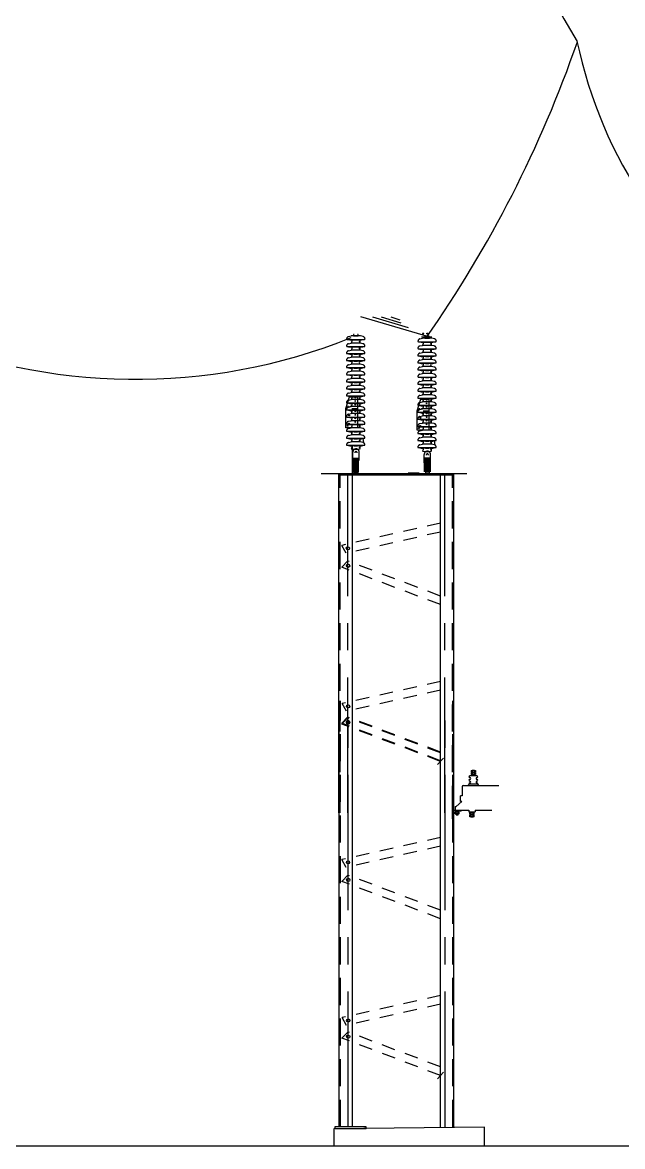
# Model space of a CAD drawing. Header units: inches. Extents: x 29.6 to 118, y -14.2 to 43.7.
# Drawn here: x 61.81 to 67.34, y 7.48 to 17.85 of the extents above; entities that cross this region are included whole.
import ezdxf

# ---------------------------------------------------------------- set-up
doc = ezdxf.new("R2010")
doc.units = ezdxf.units.IN
doc.header["$MEASUREMENT"] = 0
for name, pattern in [('CENTER', [2, 1.25, -0.25, 0.25, -0.25]), ('DASHED', [0.75, 0.5, -0.25]), ('HIDDEN', [0.375, 0.25, -0.125]), ('HIDDEN2', [0.1875, 0.125, -0.0625])]:
    doc.linetypes.add(name, pattern=pattern)
doc.layers.add('DIM', color=2, linetype='Continuous')

msp = doc.modelspace()

# ---------------------------------------------------------------- linework, layer by layer
at = {"color": 2}
for p, q in [((65.5581, 14.95269), (64.92865, 15.13721)), ((65.03766, 15.13721), (65.36654, 15.03607)), ((65.11668, 15.13721), (65.3, 15.07948)), ((65.20529, 15.13721), (65.29027, 15.10977)), ((65.4894, 14.95269), (65.58541, 14.95269)), ((64.82997, 14.85771), (64.83981, 14.85771)), ((64.92345, 14.85771), (64.93511, 14.85771)), ((65.48836, 14.83632), (65.4982, 14.83632)), ((65.58184, 14.83632), (65.5935, 14.83632)), ((64.82993, 14.79203), (64.83976, 14.79203)), ((64.9234, 14.79203), (64.93507, 14.79203)), ((65.48832, 14.77064), (65.49815, 14.77064)), ((65.58179, 14.77064), (65.59346, 14.77064)), ((64.82997, 14.7273), (64.83981, 14.7273)), ((64.82997, 14.66258), (64.83981, 14.66258)), ((64.92345, 14.7273), (64.93511, 14.7273)), ((64.92345, 14.66258), (64.93511, 14.66258)), ((65.48836, 14.70591), (65.4982, 14.70591)), ((65.48836, 14.64119), (65.4982, 14.64119)), ((65.58184, 14.70591), (65.5935, 14.70591)), ((65.58184, 14.64119), (65.5935, 14.64119)), ((64.82993, 14.53123), (64.83976, 14.53123)), ((64.82997, 14.5969), (64.83981, 14.5969)), ((64.9234, 14.53123), (64.93507, 14.53123)), ((64.92345, 14.5969), (64.93511, 14.5969)), ((65.48836, 14.57551), (65.4982, 14.57551)), ((65.58184, 14.57551), (65.5935, 14.57551)), ((64.82997, 14.4665), (64.83981, 14.4665)), ((64.92345, 14.4665), (64.93511, 14.4665)), ((65.48832, 14.50983), (65.49815, 14.50983)), ((65.48836, 14.44511), (65.4982, 14.44511)), ((65.58179, 14.50983), (65.59346, 14.50983)), ((65.58184, 14.44511), (65.5935, 14.44511)), ((64.82993, 14.3361), (64.83976, 14.3361)), ((64.82997, 14.40177), (64.83981, 14.40177)), ((64.9234, 14.3361), (64.93507, 14.3361)), ((64.92345, 14.40177), (64.93511, 14.40177)), ((65.48836, 14.38038), (65.4982, 14.38038)), ((65.58184, 14.38038), (65.5935, 14.38038)), ((64.82997, 14.27137), (64.83981, 14.27137)), ((64.84861, 14.25772), (64.83194, 14.27137)), ((64.84516, 14.28962), (64.90026, 14.28962)), ((64.92345, 14.27137), (64.93511, 14.27137)), ((65.48832, 14.31471), (65.49815, 14.31471)), ((65.48836, 14.24998), (65.4982, 14.24998)), ((65.507, 14.23633), (65.49033, 14.24998)), ((65.50355, 14.26823), (65.55865, 14.26823)), ((65.58179, 14.31471), (65.59346, 14.31471)), ((65.58184, 14.24998), (65.5935, 14.24998)), ((64.82997, 14.20665), (64.83981, 14.20665)), ((64.82997, 14.14097), (64.83981, 14.14097)), ((64.92345, 14.20665), (64.93511, 14.20665)), ((64.92345, 14.14097), (64.93511, 14.14097)), ((65.48836, 14.18526), (65.4982, 14.18526)), ((65.48836, 14.11958), (65.4982, 14.11958)), ((65.58184, 14.18526), (65.5935, 14.18526)), ((65.58184, 14.11958), (65.5935, 14.11958)), ((64.82993, 14.07529), (64.83976, 14.07529)), ((64.82997, 14.01057), (64.83981, 14.01057)), ((64.84751, 14.05904), (64.84504, 14.07529)), ((64.9234, 14.07529), (64.93507, 14.07529)), ((64.92345, 14.01057), (64.93511, 14.01057)), ((64.95728, 13.97284), (64.95083, 14.01535)), ((65.48832, 14.0539), (65.49815, 14.0539)), ((65.5059, 14.03765), (65.50343, 14.0539)), ((65.58179, 14.0539), (65.59346, 14.0539)), ((64.82997, 13.94584), (64.83981, 13.94584)), ((64.92345, 13.94584), (64.93511, 13.94584)), ((65.48836, 13.98918), (65.4982, 13.98918)), ((65.48836, 13.92445), (65.4982, 13.92445)), ((65.58184, 13.98918), (65.5935, 13.98918)), ((65.58184, 13.92445), (65.5935, 13.92445)), ((65.61567, 13.95145), (65.60922, 13.99396)), ((64.8563, 13.80973), (64.8563, 13.88775)), ((64.91463, 13.80973), (64.91463, 13.88775)), ((65.51469, 13.78834), (65.51469, 13.86636)), ((65.57302, 13.78834), (65.57302, 13.86636)), ((37.43422, 7.48409), (110.10387, 7.48409))]:
    msp.add_line(p, q, dxfattribs=at)
at = {"color": 2, "linetype": 'DASHED'}
for p, q in [((64.81686, 14.95398), (64.84164, 14.95976)), ((64.92528, 14.95976), (64.84164, 14.95976)), ((64.86892, 14.95976), (64.89983, 14.95976)), ((64.95007, 14.95398), (64.92528, 14.95976)), ((65.51785, 14.96173), (65.55923, 14.96173)), ((64.80238, 14.86249), (64.96271, 14.86249)), ((64.8033, 14.92816), (64.96362, 14.92816)), ((64.81594, 14.8883), (64.84072, 14.89408)), ((64.81659, 14.86129), (64.81659, 14.86249)), ((64.8175, 14.92697), (64.8175, 14.92816)), ((64.81778, 14.8601), (64.94731, 14.8601)), ((64.8187, 14.92577), (64.94822, 14.92577)), ((64.82878, 14.8589), (64.82878, 14.8601)), ((64.8297, 14.92458), (64.8297, 14.92577)), ((64.83089, 14.92338), (64.93603, 14.92338)), ((64.92345, 14.85771), (64.83981, 14.85771)), ((64.92436, 14.89408), (64.84072, 14.89408)), ((64.86709, 14.85771), (64.898, 14.85771)), ((64.86801, 14.92338), (64.89891, 14.92338)), ((64.94915, 14.8883), (64.92436, 14.89408)), ((64.93631, 14.8589), (64.93631, 14.8601)), ((64.93722, 14.92458), (64.93722, 14.92577)), ((64.9485, 14.86129), (64.9485, 14.86249)), ((64.94942, 14.92697), (64.94942, 14.92816)), ((65.46077, 14.84109), (65.6211, 14.84109)), ((65.46169, 14.90677), (65.62201, 14.90677)), ((65.47433, 14.86691), (65.49911, 14.87269)), ((65.47498, 14.8399), (65.47498, 14.84109)), ((65.47525, 14.93259), (65.50003, 14.93837)), ((65.47589, 14.90558), (65.47589, 14.90677)), ((65.47617, 14.83871), (65.6057, 14.83871)), ((65.47709, 14.90438), (65.60661, 14.90438)), ((65.48717, 14.83751), (65.48717, 14.83871)), ((65.48809, 14.90319), (65.48809, 14.90438)), ((65.48928, 14.90199), (65.59442, 14.90199)), ((65.58184, 14.83632), (65.4982, 14.83632)), ((65.58275, 14.87269), (65.49911, 14.87269)), ((65.58367, 14.93837), (65.50003, 14.93837)), ((65.52548, 14.83632), (65.55639, 14.83632)), ((65.5264, 14.90199), (65.5573, 14.90199)), ((65.52731, 14.93837), (65.55822, 14.93837)), ((65.60754, 14.86691), (65.58275, 14.87269)), ((65.60846, 14.93259), (65.58367, 14.93837)), ((65.5947, 14.83751), (65.5947, 14.83871)), ((65.59561, 14.90319), (65.59561, 14.90438)), ((65.60689, 14.8399), (65.60689, 14.84109)), ((65.60781, 14.90558), (65.60781, 14.90677)), ((64.80233, 14.79681), (64.96266, 14.79681)), ((64.80238, 14.73208), (64.96271, 14.73208)), ((64.81589, 14.82262), (64.84068, 14.82841)), ((64.81594, 14.7579), (64.84072, 14.76368)), ((64.81654, 14.79561), (64.81654, 14.79681)), ((64.81659, 14.73089), (64.81659, 14.73208)), ((64.81773, 14.79442), (64.94726, 14.79442)), ((64.82873, 14.79322), (64.82873, 14.79442)), ((64.9234, 14.79203), (64.83976, 14.79203)), ((64.92432, 14.82841), (64.84068, 14.82841)), ((64.92436, 14.76368), (64.84072, 14.76368)), ((64.86704, 14.79203), (64.89795, 14.79203)), ((64.9491, 14.82262), (64.92432, 14.82841)), ((64.94915, 14.7579), (64.92436, 14.76368)), ((64.93626, 14.79322), (64.93626, 14.79442)), ((64.94845, 14.79561), (64.94845, 14.79681)), ((64.9485, 14.73089), (64.9485, 14.73208)), ((65.46072, 14.77542), (65.62105, 14.77542)), ((65.47428, 14.80123), (65.49907, 14.80701)), ((65.47433, 14.73651), (65.49911, 14.74229)), ((65.47493, 14.77422), (65.47493, 14.77542)), ((65.47612, 14.77303), (65.60565, 14.77303)), ((65.48712, 14.77183), (65.48712, 14.77303)), ((65.58179, 14.77064), (65.49815, 14.77064)), ((65.58271, 14.80701), (65.49907, 14.80701)), ((65.58275, 14.74229), (65.49911, 14.74229)), ((65.52543, 14.77064), (65.55634, 14.77064)), ((65.60749, 14.80123), (65.58271, 14.80701)), ((65.60754, 14.73651), (65.58275, 14.74229)), ((65.59465, 14.77183), (65.59465, 14.77303)), ((65.60684, 14.77422), (65.60684, 14.77542)), ((64.80238, 14.66736), (64.96271, 14.66736)), ((64.81594, 14.69317), (64.84072, 14.69896)), ((64.81594, 14.6275), (64.84072, 14.63328)), ((64.81659, 14.66616), (64.81659, 14.66736)), ((64.81778, 14.72969), (64.94731, 14.72969)), ((64.81778, 14.66497), (64.94731, 14.66497)), ((64.82878, 14.7285), (64.82878, 14.72969)), ((64.82878, 14.66377), (64.82878, 14.66497)), ((64.92345, 14.7273), (64.83981, 14.7273)), ((64.92345, 14.66258), (64.83981, 14.66258)), ((64.92436, 14.69896), (64.84072, 14.69896)), ((64.92436, 14.63328), (64.84072, 14.63328)), ((64.86709, 14.7273), (64.898, 14.7273)), ((64.86709, 14.66258), (64.898, 14.66258)), ((64.94915, 14.69317), (64.92436, 14.69896)), ((64.94915, 14.6275), (64.92436, 14.63328)), ((64.93631, 14.7285), (64.93631, 14.72969)), ((64.93631, 14.66377), (64.93631, 14.66497)), ((64.9485, 14.66616), (64.9485, 14.66736)), ((65.46077, 14.71069), (65.6211, 14.71069)), ((65.46077, 14.64597), (65.6211, 14.64597)), ((65.47433, 14.67178), (65.49911, 14.67756)), ((65.47498, 14.7095), (65.47498, 14.71069)), ((65.47498, 14.64477), (65.47498, 14.64597)), ((65.47617, 14.7083), (65.6057, 14.7083)), ((65.47617, 14.64358), (65.6057, 14.64358)), ((65.48717, 14.70711), (65.48717, 14.7083)), ((65.48717, 14.64238), (65.48717, 14.64358)), ((65.58184, 14.70591), (65.4982, 14.70591)), ((65.58184, 14.64119), (65.4982, 14.64119)), ((65.58275, 14.67756), (65.49911, 14.67756)), ((65.52548, 14.70591), (65.55639, 14.70591)), ((65.52548, 14.64119), (65.55639, 14.64119)), ((65.60754, 14.67178), (65.58275, 14.67756)), ((65.5947, 14.70711), (65.5947, 14.7083)), ((65.5947, 14.64238), (65.5947, 14.64358)), ((65.60689, 14.7095), (65.60689, 14.71069)), ((65.60689, 14.64477), (65.60689, 14.64597)), ((64.80233, 14.536), (64.96266, 14.536)), ((64.80238, 14.60168), (64.96271, 14.60168)), ((64.81589, 14.56182), (64.84068, 14.5676)), ((64.81654, 14.53481), (64.81654, 14.536)), ((64.81659, 14.60049), (64.81659, 14.60168)), ((64.81773, 14.53361), (64.94726, 14.53361)), ((64.81778, 14.59929), (64.94731, 14.59929)), ((64.82873, 14.53242), (64.82873, 14.53361)), ((64.82878, 14.5981), (64.82878, 14.59929)), ((64.9234, 14.53123), (64.83976, 14.53123)), ((64.92345, 14.5969), (64.83981, 14.5969)), ((64.92432, 14.5676), (64.84068, 14.5676)), ((64.86704, 14.53123), (64.89795, 14.53123)), ((64.86709, 14.5969), (64.898, 14.5969)), ((64.9491, 14.56182), (64.92432, 14.5676)), ((64.93626, 14.53242), (64.93626, 14.53361)), ((64.93631, 14.5981), (64.93631, 14.59929)), ((64.94845, 14.53481), (64.94845, 14.536)), ((64.9485, 14.60049), (64.9485, 14.60168)), ((65.46077, 14.58029), (65.6211, 14.58029)), ((65.47428, 14.54043), (65.49907, 14.54621)), ((65.47433, 14.60611), (65.49911, 14.61189)), ((65.47498, 14.5791), (65.47498, 14.58029)), ((65.47617, 14.5779), (65.6057, 14.5779)), ((65.48717, 14.57671), (65.48717, 14.5779)), ((65.58184, 14.57551), (65.4982, 14.57551)), ((65.58271, 14.54621), (65.49907, 14.54621)), ((65.58275, 14.61189), (65.49911, 14.61189)), ((65.52548, 14.57551), (65.55639, 14.57551)), ((65.60749, 14.54043), (65.58271, 14.54621)), ((65.60754, 14.60611), (65.58275, 14.61189)), ((65.5947, 14.57671), (65.5947, 14.5779)), ((65.60689, 14.5791), (65.60689, 14.58029)), ((64.80238, 14.47128), (64.96271, 14.47128)), ((64.81594, 14.49709), (64.84072, 14.50288)), ((64.81594, 14.43237), (64.84072, 14.43815)), ((64.81659, 14.47008), (64.81659, 14.47128)), ((64.81778, 14.46889), (64.94731, 14.46889)), ((64.82878, 14.46769), (64.82878, 14.46889)), ((64.92345, 14.4665), (64.83981, 14.4665)), ((64.92436, 14.50288), (64.84072, 14.50288)), ((64.92436, 14.43815), (64.84072, 14.43815)), ((64.86709, 14.4665), (64.898, 14.4665)), ((64.94915, 14.49709), (64.92436, 14.50288)), ((64.94915, 14.43237), (64.92436, 14.43815)), ((64.93631, 14.46769), (64.93631, 14.46889)), ((64.9485, 14.47008), (64.9485, 14.47128)), ((65.46072, 14.51461), (65.62105, 14.51461)), ((65.46077, 14.44989), (65.6211, 14.44989)), ((65.47433, 14.4757), (65.49911, 14.48148)), ((65.47493, 14.51342), (65.47493, 14.51461)), ((65.47498, 14.44869), (65.47498, 14.44989)), ((65.47612, 14.51222), (65.60565, 14.51222)), ((65.47617, 14.4475), (65.6057, 14.4475)), ((65.48712, 14.51103), (65.48712, 14.51222)), ((65.48717, 14.4463), (65.48717, 14.4475)), ((65.58179, 14.50983), (65.49815, 14.50983)), ((65.58184, 14.44511), (65.4982, 14.44511)), ((65.58275, 14.48148), (65.49911, 14.48148)), ((65.52543, 14.50983), (65.55634, 14.50983)), ((65.52548, 14.44511), (65.55639, 14.44511)), ((65.60754, 14.4757), (65.58275, 14.48148)), ((65.59465, 14.51103), (65.59465, 14.51222)), ((65.5947, 14.4463), (65.5947, 14.4475)), ((65.60684, 14.51342), (65.60684, 14.51461)), ((65.60689, 14.44869), (65.60689, 14.44989)), ((64.80233, 14.34088), (64.96266, 14.34088)), ((64.80238, 14.40655), (64.96271, 14.40655)), ((64.81589, 14.36669), (64.84068, 14.37247)), ((64.81654, 14.33968), (64.81654, 14.34088)), ((64.81659, 14.40536), (64.81659, 14.40655)), ((64.81773, 14.33849), (64.94726, 14.33849)), ((64.81778, 14.40416), (64.94731, 14.40416)), ((64.82873, 14.33729), (64.82873, 14.33849)), ((64.82878, 14.40297), (64.82878, 14.40416)), ((64.9234, 14.3361), (64.83976, 14.3361)), ((64.92345, 14.40177), (64.83981, 14.40177)), ((64.92432, 14.37247), (64.84068, 14.37247)), ((64.86704, 14.3361), (64.89795, 14.3361)), ((64.86709, 14.40177), (64.898, 14.40177)), ((64.9491, 14.36669), (64.92432, 14.37247)), ((64.93626, 14.33729), (64.93626, 14.33849)), ((64.93631, 14.40297), (64.93631, 14.40416)), ((64.94845, 14.33968), (64.94845, 14.34088)), ((64.9485, 14.40536), (64.9485, 14.40655)), ((65.46072, 14.31949), (65.62105, 14.31949)), ((65.46077, 14.38516), (65.6211, 14.38516)), ((65.47428, 14.3453), (65.49907, 14.35108)), ((65.47433, 14.41098), (65.49911, 14.41676)), ((65.47493, 14.31829), (65.47493, 14.31949)), ((65.47498, 14.38397), (65.47498, 14.38516)), ((65.47612, 14.3171), (65.60565, 14.3171)), ((65.47617, 14.38277), (65.6057, 14.38277)), ((65.48712, 14.3159), (65.48712, 14.3171)), ((65.48717, 14.38158), (65.48717, 14.38277)), ((65.58184, 14.38038), (65.4982, 14.38038)), ((65.58271, 14.35108), (65.49907, 14.35108)), ((65.58275, 14.41676), (65.49911, 14.41676)), ((65.52548, 14.38038), (65.55639, 14.38038)), ((65.60749, 14.3453), (65.58271, 14.35108)), ((65.60754, 14.41098), (65.58275, 14.41676)), ((65.59465, 14.3159), (65.59465, 14.3171)), ((65.5947, 14.38158), (65.5947, 14.38277)), ((65.60684, 14.31829), (65.60684, 14.31949)), ((65.60689, 14.38397), (65.60689, 14.38516)), ((64.80238, 14.27615), (64.96271, 14.27615)), ((64.81594, 14.30197), (64.84072, 14.30775)), ((64.81594, 14.23724), (64.84072, 14.24302)), ((64.81659, 14.27496), (64.81659, 14.27615)), ((64.81778, 14.27376), (64.94731, 14.27376)), ((64.82878, 14.27257), (64.82878, 14.27376)), ((64.92345, 14.27137), (64.83981, 14.27137)), ((64.92436, 14.30775), (64.84072, 14.30775)), ((64.92436, 14.24302), (64.84072, 14.24302)), ((64.86709, 14.27137), (64.898, 14.27137)), ((64.94915, 14.30197), (64.92436, 14.30775)), ((64.94915, 14.23724), (64.92436, 14.24302)), ((64.93631, 14.27257), (64.93631, 14.27376)), ((64.9485, 14.27496), (64.9485, 14.27615)), ((65.46077, 14.25476), (65.6211, 14.25476)), ((65.47433, 14.28058), (65.49911, 14.28636)), ((65.47433, 14.21585), (65.49911, 14.22163)), ((65.47498, 14.25357), (65.47498, 14.25476)), ((65.47617, 14.25237), (65.6057, 14.25237)), ((65.48717, 14.25118), (65.48717, 14.25237)), ((65.58179, 14.31471), (65.49815, 14.31471)), ((65.58184, 14.24998), (65.4982, 14.24998)), ((65.58275, 14.28636), (65.49911, 14.28636)), ((65.58275, 14.22163), (65.49911, 14.22163)), ((65.52543, 14.31471), (65.55634, 14.31471)), ((65.52548, 14.24998), (65.55639, 14.24998)), ((65.60754, 14.28058), (65.58275, 14.28636)), ((65.60754, 14.21585), (65.58275, 14.22163)), ((65.5947, 14.25118), (65.5947, 14.25237)), ((65.60689, 14.25357), (65.60689, 14.25476)), ((64.80238, 14.21143), (64.96271, 14.21143)), ((64.80238, 14.14575), (64.96271, 14.14575)), ((64.81589, 14.10589), (64.84068, 14.11167)), ((64.81594, 14.17157), (64.84072, 14.17735)), ((64.81659, 14.21023), (64.81659, 14.21143)), ((64.81659, 14.14455), (64.81659, 14.14575)), ((64.81778, 14.20904), (64.94731, 14.20904)), ((64.81778, 14.14336), (64.94731, 14.14336)), ((64.82878, 14.20784), (64.82878, 14.20904)), ((64.82878, 14.14217), (64.82878, 14.14336)), ((64.92345, 14.20665), (64.83981, 14.20665)), ((64.92345, 14.14097), (64.83981, 14.14097)), ((64.92432, 14.11167), (64.84068, 14.11167)), ((64.92436, 14.17735), (64.84072, 14.17735)), ((64.86709, 14.20665), (64.898, 14.20665)), ((64.86709, 14.14097), (64.898, 14.14097)), ((64.9491, 14.10589), (64.92432, 14.11167)), ((64.94915, 14.17157), (64.92436, 14.17735)), ((64.93631, 14.20784), (64.93631, 14.20904)), ((64.93631, 14.14217), (64.93631, 14.14336)), ((64.9485, 14.21023), (64.9485, 14.21143)), ((64.9485, 14.14455), (64.9485, 14.14575)), ((65.46077, 14.19004), (65.6211, 14.19004)), ((65.46077, 14.12436), (65.6211, 14.12436)), ((65.47433, 14.15017), (65.49911, 14.15596)), ((65.47498, 14.18884), (65.47498, 14.19004)), ((65.47498, 14.12316), (65.47498, 14.12436)), ((65.47617, 14.18765), (65.6057, 14.18765)), ((65.47617, 14.12197), (65.6057, 14.12197)), ((65.48717, 14.18645), (65.48717, 14.18765)), ((65.48717, 14.12077), (65.48717, 14.12197)), ((65.58184, 14.18526), (65.4982, 14.18526)), ((65.58184, 14.11958), (65.4982, 14.11958)), ((65.58275, 14.15596), (65.49911, 14.15596)), ((65.52548, 14.18526), (65.55639, 14.18526)), ((65.52548, 14.11958), (65.55639, 14.11958)), ((65.60754, 14.15017), (65.58275, 14.15596)), ((65.5947, 14.18645), (65.5947, 14.18765)), ((65.5947, 14.12077), (65.5947, 14.12197)), ((65.60689, 14.18884), (65.60689, 14.19004)), ((65.60689, 14.12316), (65.60689, 14.12436)), ((64.80233, 14.08007), (64.96266, 14.08007)), ((64.80238, 14.01535), (64.96271, 14.01535)), ((64.81594, 14.04116), (64.84072, 14.04694)), ((64.81654, 14.07888), (64.81654, 14.08007)), ((64.81659, 14.01415), (64.81659, 14.01535)), ((64.81773, 14.07768), (64.94726, 14.07768)), ((64.81778, 14.01296), (64.94731, 14.01296)), ((64.82873, 14.07649), (64.82873, 14.07768)), ((64.82878, 14.01176), (64.82878, 14.01296)), ((64.9234, 14.07529), (64.83976, 14.07529)), ((64.92345, 14.01057), (64.83981, 14.01057)), ((64.92436, 14.04694), (64.84072, 14.04694)), ((64.86704, 14.07529), (64.89795, 14.07529)), ((64.86709, 14.01057), (64.898, 14.01057)), ((64.94915, 14.04116), (64.92436, 14.04694)), ((64.93626, 14.07649), (64.93626, 14.07768)), ((64.93631, 14.01176), (64.93631, 14.01296)), ((64.94845, 14.07888), (64.94845, 14.08007)), ((64.9485, 14.01415), (64.9485, 14.01535)), ((65.46072, 14.05868), (65.62105, 14.05868)), ((65.47428, 14.0845), (65.49907, 14.09028)), ((65.47433, 14.01977), (65.49911, 14.02555)), ((65.47493, 14.05749), (65.47493, 14.05868)), ((65.47612, 14.05629), (65.60565, 14.05629)), ((65.48712, 14.0551), (65.48712, 14.05629)), ((65.58179, 14.0539), (65.49815, 14.0539)), ((65.58271, 14.09028), (65.49907, 14.09028)), ((65.58275, 14.02555), (65.49911, 14.02555)), ((65.52543, 14.0539), (65.55634, 14.0539)), ((65.60749, 14.0845), (65.58271, 14.09028)), ((65.60754, 14.01977), (65.58275, 14.02555)), ((65.59465, 14.0551), (65.59465, 14.05629)), ((65.60684, 14.05749), (65.60684, 14.05868)), ((64.80238, 13.95062), (64.96271, 13.95062)), ((64.81594, 13.97644), (64.84072, 13.98222)), ((64.81659, 13.94943), (64.81659, 13.95062)), ((64.81778, 13.94823), (64.94731, 13.94823)), ((64.82878, 13.94704), (64.82878, 13.94823)), ((64.92345, 13.94584), (64.83981, 13.94584)), ((64.92436, 13.98222), (64.84072, 13.98222)), ((64.86709, 13.94584), (64.898, 13.94584)), ((64.94915, 13.97644), (64.92436, 13.98222)), ((64.93631, 13.94704), (64.93631, 13.94823)), ((64.9485, 13.94943), (64.9485, 13.95062)), ((65.46077, 13.99396), (65.6211, 13.99396)), ((65.46077, 13.92923), (65.6211, 13.92923)), ((65.47433, 13.95505), (65.49911, 13.96083)), ((65.47498, 13.99276), (65.47498, 13.99396)), ((65.47498, 13.92804), (65.47498, 13.92923)), ((65.47617, 13.99157), (65.6057, 13.99157)), ((65.47617, 13.92684), (65.6057, 13.92684)), ((65.48717, 13.99037), (65.48717, 13.99157)), ((65.48717, 13.92565), (65.48717, 13.92684)), ((65.58184, 13.98918), (65.4982, 13.98918)), ((65.58184, 13.92445), (65.4982, 13.92445)), ((65.58275, 13.96083), (65.49911, 13.96083)), ((65.52548, 13.98918), (65.55639, 13.98918)), ((65.52548, 13.92445), (65.55639, 13.92445)), ((65.60754, 13.95505), (65.58275, 13.96083)), ((65.5947, 13.99037), (65.5947, 13.99157)), ((65.5947, 13.92565), (65.5947, 13.92684)), ((65.60689, 13.99276), (65.60689, 13.99396)), ((65.60689, 13.92804), (65.60689, 13.92923))]:
    msp.add_line(p, q, dxfattribs=at)
at = {"color": 2}
for points in [[(64.84814, 14.92338), (64.84814, 14.92816)], [(64.91983, 14.92816), (64.91983, 14.92577)], [(64.91983, 14.92338), (64.91983, 14.89964)], [(64.91983, 14.86249), (64.91983, 14.8601)], [(64.91983, 14.85771), (64.91983, 14.83397)], [(65.50653, 14.90199), (65.50653, 14.90677)], [(65.57822, 14.90677), (65.57822, 14.90438)], [(65.57822, 14.90199), (65.57822, 14.87825)], [(65.57822, 14.84109), (65.57822, 14.83871)], [(65.57822, 14.83632), (65.57822, 14.81258)], [(64.84814, 14.79442), (64.84814, 14.79681)], [(64.91983, 14.79681), (64.91983, 14.79442)], [(64.91983, 14.79203), (64.91983, 14.76924)], [(65.50653, 14.77303), (65.50653, 14.77542)], [(65.57822, 14.77542), (65.57822, 14.77303)], [(65.57822, 14.77064), (65.57822, 14.74785)], [(64.91983, 14.66258), (64.91983, 14.63884)], [(65.57822, 14.64119), (65.57822, 14.61745)], [(64.91983, 14.5969), (64.91983, 14.57316)], [(64.91983, 14.53123), (64.91983, 14.50844)], [(65.57822, 14.57551), (65.57822, 14.55177)], [(64.91983, 14.47128), (64.91983, 14.44371)], [(65.57822, 14.50983), (65.57822, 14.48705)], [(65.57822, 14.44989), (65.57822, 14.42232)], [(64.91983, 14.40655), (64.91983, 14.40416)], [(64.91983, 14.40177), (64.91983, 14.37804)], [(64.91983, 14.34088), (64.91983, 14.33849)], [(64.91983, 14.3361), (64.91983, 14.31331)], [(65.57822, 14.38516), (65.57822, 14.38277)], [(65.57822, 14.38038), (65.57822, 14.35664)], [(65.57822, 14.31949), (65.57822, 14.3171)], [(64.84814, 14.2565), (64.84814, 14.27137)], [(64.91983, 14.27137), (64.91983, 14.24858)], [(65.50653, 14.2351), (65.50653, 14.24998)], [(65.57822, 14.31471), (65.57822, 14.29192)], [(65.57822, 14.24998), (65.57822, 14.22719)], [(64.91983, 14.20665), (64.91983, 14.18291)], [(64.91983, 14.14097), (64.91983, 14.11723)], [(65.57822, 14.18526), (65.57822, 14.16152)], [(65.57822, 14.11958), (65.57822, 14.09584)], [(64.91983, 14.08007), (64.91983, 14.07768)], [(64.91983, 14.07529), (64.91983, 14.05251)], [(64.91983, 14.01057), (64.91983, 13.98778)], [(65.57822, 14.05868), (65.57822, 14.05629)], [(65.57822, 14.0539), (65.57822, 14.03111)], [(64.91983, 13.94584), (64.91983, 13.92305)], [(65.57822, 13.98918), (65.57822, 13.96639)], [(65.57822, 13.92445), (65.57822, 13.90166)]]:
    msp.add_lwpolyline(points, dxfattribs=at)
for points in [[(64.82646, 14.3989), (64.90026, 14.3989), (64.90026, 14.11288), (64.79033, 14.11288), (64.79033, 14.29053)], [(65.48485, 14.37751), (65.55865, 14.37751), (65.55865, 14.09149), (65.44872, 14.09149), (65.44872, 14.26913)]]:
    msp.add_lwpolyline(points, close=True, dxfattribs=at)
at = {"color": 2, "const_width": 0.06691}
for points in [[(64.88054, 13.69872), (64.87975, 13.83566)], [(65.54394, 13.70311), (65.54315, 13.84005)]]:
    msp.add_lwpolyline(points, dxfattribs=at)
at = {"color": 2}
for centre, radius in [((65.5054, 14.9815), 0.00509), ((65.54381, 14.9815), 0.00509), ((64.87862, 14.39238), 0.0038), ((64.87862, 14.35892), 0.0038), ((64.87862, 14.32546), 0.0038), ((65.53701, 14.37098), 0.0038), ((65.53701, 14.33753), 0.0038), ((64.81134, 14.30862), 0.0038), ((64.82126, 14.22463), 0.0038), ((64.83524, 14.30874), 0.0038), ((64.87862, 14.26572), 0.0038), ((64.87862, 14.23226), 0.0038), ((65.46973, 14.28723), 0.0038), ((65.49363, 14.28734), 0.0038), ((65.53701, 14.30407), 0.0038), ((65.53701, 14.24433), 0.0038), ((65.53701, 14.21087), 0.0038), ((64.80758, 14.12999), 0.0038), ((64.8185, 14.15101), 0.0038), ((64.87862, 14.19881), 0.0038), ((64.87862, 14.16535), 0.0038), ((65.46597, 14.10859), 0.0038), ((65.47689, 14.12962), 0.0038), ((65.47965, 14.20324), 0.0038), ((65.53701, 14.17742), 0.0038), ((65.53701, 14.14396), 0.0038), ((64.82187, 14.07827), 0.0038), ((65.48026, 14.05688), 0.0038)]:
    msp.add_circle(centre, radius, dxfattribs=at)
at = {"color": 3}
for centre, radius, start, end in [((71.62286, 20.60867), 5.53581, 171.848041, 211.988588), ((56.36823, 21.34425), 11.17986, 325.071133, 340.827529), ((71.08741, 18.56312), 4.25587, 191.963558, 235.897037), ((62.85354, 19.8736), 5.31465, 246.550572, 291.9555)]:
    msp.add_arc(centre, radius, start, end, dxfattribs=at)
at = {"color": 2, "linetype": 'DASHED'}
for centre, radius, start, end in [((64.82228, 14.93071), 0.0239, 103.130019, 173.282083), ((64.86801, 14.96691), 0.00721, 82.704702, 277.295298), ((64.89891, 14.96691), 0.00721, 262.704702, 97.295298), ((64.94464, 14.93071), 0.0239, 6.717917, 76.869981), ((65.5264, 14.94552), 0.00721, 82.704702, 277.295298), ((65.5573, 14.94552), 0.00721, 262.704702, 97.295298), ((64.80238, 14.86727), 0.00478, 173.282083, 270), ((64.82137, 14.86503), 0.0239, 103.130019, 173.282083), ((64.8033, 14.93294), 0.00478, 173.282083, 270), ((64.81778, 14.86129), 0.00119, 180, 270), ((64.8187, 14.92697), 0.00119, 180, 270), ((64.82997, 14.8589), 0.00119, 180, 270), ((64.83089, 14.92458), 0.00119, 180, 270), ((64.93511, 14.8589), 0.00119, 270, 0), ((64.93603, 14.92458), 0.00119, 270, 0), ((64.94731, 14.86129), 0.00119, 270, 0), ((64.94822, 14.92697), 0.00119, 270, 0), ((64.94372, 14.86503), 0.0239, 6.717917, 76.869981), ((64.96271, 14.86727), 0.00478, 270, 6.717917), ((64.96362, 14.93294), 0.00478, 270, 6.717917), ((65.46077, 14.84587), 0.00478, 173.282083, 270), ((65.47976, 14.84364), 0.0239, 103.130019, 173.282083), ((65.46169, 14.91155), 0.00478, 173.282083, 270), ((65.48067, 14.90931), 0.0239, 103.130019, 173.282083), ((65.47617, 14.8399), 0.00119, 180, 270), ((65.47709, 14.90558), 0.00119, 180, 270), ((65.48836, 14.83751), 0.00119, 180, 270), ((65.48928, 14.90319), 0.00119, 180, 270), ((65.5935, 14.83751), 0.00119, 270, 0), ((65.59442, 14.90319), 0.00119, 270, 0), ((65.6057, 14.8399), 0.00119, 270, 0), ((65.60661, 14.90558), 0.00119, 270, 0), ((65.60211, 14.84364), 0.0239, 6.717917, 76.869981), ((65.60303, 14.90931), 0.0239, 6.717917, 76.869981), ((65.6211, 14.84587), 0.00478, 270, 6.717917), ((65.62201, 14.91155), 0.00478, 270, 6.717917), ((64.80233, 14.80159), 0.00478, 173.282083, 270), ((64.82132, 14.79935), 0.0239, 103.130019, 173.282083), ((64.80238, 14.73686), 0.00478, 173.282083, 270), ((64.82137, 14.73463), 0.0239, 103.130019, 173.282083), ((64.81773, 14.79561), 0.00119, 180, 270), ((64.82993, 14.79322), 0.00119, 180, 270), ((64.93507, 14.79322), 0.00119, 270, 0), ((64.94726, 14.79561), 0.00119, 270, 0), ((64.94367, 14.79935), 0.0239, 6.717917, 76.869981), ((64.94372, 14.73463), 0.0239, 6.717917, 76.869981), ((64.96266, 14.80159), 0.00478, 270, 6.717917), ((64.96271, 14.73686), 0.00478, 270, 6.717917), ((65.46072, 14.7802), 0.00478, 173.282083, 270), ((65.47971, 14.77796), 0.0239, 103.130019, 173.282083), ((65.47976, 14.71324), 0.0239, 103.130019, 173.282083), ((65.47612, 14.77422), 0.00119, 180, 270), ((65.48832, 14.77183), 0.00119, 180, 270), ((65.59346, 14.77183), 0.00119, 270, 0), ((65.60565, 14.77422), 0.00119, 270, 0), ((65.60206, 14.77796), 0.0239, 6.717917, 76.869981), ((65.60211, 14.71324), 0.0239, 6.717917, 76.869981), ((65.62105, 14.7802), 0.00478, 270, 6.717917), ((64.80238, 14.67214), 0.00478, 173.282083, 270), ((64.82137, 14.6699), 0.0239, 103.130019, 173.282083), ((64.81778, 14.73089), 0.00119, 180, 270), ((64.81778, 14.66616), 0.00119, 180, 270), ((64.82997, 14.7285), 0.00119, 180, 270), ((64.82997, 14.66377), 0.00119, 180, 270), ((64.93511, 14.7285), 0.00119, 270, 0), ((64.93511, 14.66377), 0.00119, 270, 0), ((64.94731, 14.73089), 0.00119, 270, 0), ((64.94731, 14.66616), 0.00119, 270, 0), ((64.94372, 14.6699), 0.0239, 6.717917, 76.869981), ((64.96271, 14.67214), 0.00478, 270, 6.717917), ((65.46077, 14.71547), 0.00478, 173.282083, 270), ((65.46077, 14.65075), 0.00478, 173.282083, 270), ((65.47976, 14.64851), 0.0239, 103.130019, 173.282083), ((65.47617, 14.7095), 0.00119, 180, 270), ((65.47617, 14.64477), 0.00119, 180, 270), ((65.48836, 14.70711), 0.00119, 180, 270), ((65.48836, 14.64238), 0.00119, 180, 270), ((65.5935, 14.70711), 0.00119, 270, 0), ((65.5935, 14.64238), 0.00119, 270, 0), ((65.6057, 14.7095), 0.00119, 270, 0), ((65.6057, 14.64477), 0.00119, 270, 0), ((65.60211, 14.64851), 0.0239, 6.717917, 76.869981), ((65.6211, 14.71547), 0.00478, 270, 6.717917), ((65.6211, 14.65075), 0.00478, 270, 6.717917), ((64.80233, 14.54078), 0.00478, 173.282083, 270), ((64.82132, 14.53855), 0.0239, 103.130019, 173.282083), ((64.80238, 14.60646), 0.00478, 173.282083, 270), ((64.82137, 14.60422), 0.0239, 103.130019, 173.282083), ((64.81773, 14.53481), 0.00119, 180, 270), ((64.81778, 14.60049), 0.00119, 180, 270), ((64.82993, 14.53242), 0.00119, 180, 270), ((64.82997, 14.5981), 0.00119, 180, 270), ((64.93507, 14.53242), 0.00119, 270, 0), ((64.93511, 14.5981), 0.00119, 270, 0), ((64.94726, 14.53481), 0.00119, 270, 0), ((64.94731, 14.60049), 0.00119, 270, 0), ((64.94367, 14.53855), 0.0239, 6.717917, 76.869981), ((64.94372, 14.60422), 0.0239, 6.717917, 76.869981), ((64.96266, 14.54078), 0.00478, 270, 6.717917), ((64.96271, 14.60646), 0.00478, 270, 6.717917), ((65.47971, 14.51716), 0.0239, 103.130019, 173.282083), ((65.46077, 14.58507), 0.00478, 173.282083, 270), ((65.47976, 14.58283), 0.0239, 103.130019, 173.282083), ((65.47617, 14.5791), 0.00119, 180, 270), ((65.48836, 14.57671), 0.00119, 180, 270), ((65.5935, 14.57671), 0.00119, 270, 0), ((65.6057, 14.5791), 0.00119, 270, 0), ((65.60206, 14.51716), 0.0239, 6.717917, 76.869981), ((65.60211, 14.58283), 0.0239, 6.717917, 76.869981), ((65.6211, 14.58507), 0.00478, 270, 6.717917), ((64.80238, 14.47606), 0.00478, 173.282083, 270), ((64.82137, 14.47382), 0.0239, 103.130019, 173.282083), ((64.82137, 14.4091), 0.0239, 103.130019, 173.282083), ((64.81778, 14.47008), 0.00119, 180, 270), ((64.82997, 14.46769), 0.00119, 180, 270), ((64.93511, 14.46769), 0.00119, 270, 0), ((64.94731, 14.47008), 0.00119, 270, 0), ((64.94372, 14.47382), 0.0239, 6.717917, 76.869981), ((64.94372, 14.4091), 0.0239, 6.717917, 76.869981), ((64.96271, 14.47606), 0.00478, 270, 6.717917), ((65.46072, 14.51939), 0.00478, 173.282083, 270), ((65.46077, 14.45467), 0.00478, 173.282083, 270), ((65.47976, 14.45243), 0.0239, 103.130019, 173.282083), ((65.47612, 14.51342), 0.00119, 180, 270), ((65.47617, 14.44869), 0.00119, 180, 270), ((65.48832, 14.51103), 0.00119, 180, 270), ((65.48836, 14.4463), 0.00119, 180, 270), ((65.59346, 14.51103), 0.00119, 270, 0), ((65.5935, 14.4463), 0.00119, 270, 0), ((65.60565, 14.51342), 0.00119, 270, 0), ((65.6057, 14.44869), 0.00119, 270, 0), ((65.60211, 14.45243), 0.0239, 6.717917, 76.869981), ((65.62105, 14.51939), 0.00478, 270, 6.717917), ((65.6211, 14.45467), 0.00478, 270, 6.717917), ((64.80233, 14.34566), 0.00478, 173.282083, 270), ((64.82132, 14.34342), 0.0239, 103.130019, 173.282083), ((64.80238, 14.41133), 0.00478, 173.282083, 270), ((64.81773, 14.33968), 0.00119, 180, 270), ((64.81778, 14.40536), 0.00119, 180, 270), ((64.82993, 14.33729), 0.00119, 180, 270), ((64.82997, 14.40297), 0.00119, 180, 270), ((64.93507, 14.33729), 0.00119, 270, 0), ((64.93511, 14.40297), 0.00119, 270, 0), ((64.94726, 14.33968), 0.00119, 270, 0), ((64.94731, 14.40536), 0.00119, 270, 0), ((64.94367, 14.34342), 0.0239, 6.717917, 76.869981), ((64.96266, 14.34566), 0.00478, 270, 6.717917), ((64.96271, 14.41133), 0.00478, 270, 6.717917), ((65.46072, 14.32427), 0.00478, 173.282083, 270), ((65.47971, 14.32203), 0.0239, 103.130019, 173.282083), ((65.46077, 14.38994), 0.00478, 173.282083, 270), ((65.47976, 14.38771), 0.0239, 103.130019, 173.282083), ((65.47612, 14.31829), 0.00119, 180, 270), ((65.47617, 14.38397), 0.00119, 180, 270), ((65.48836, 14.38158), 0.00119, 180, 270), ((65.5935, 14.38158), 0.00119, 270, 0), ((65.60565, 14.31829), 0.00119, 270, 0), ((65.6057, 14.38397), 0.00119, 270, 0), ((65.60206, 14.32203), 0.0239, 6.717917, 76.869981), ((65.60211, 14.38771), 0.0239, 6.717917, 76.869981), ((65.62105, 14.32427), 0.00478, 270, 6.717917), ((65.6211, 14.38994), 0.00478, 270, 6.717917), ((64.80238, 14.28093), 0.00478, 173.282083, 270), ((64.80238, 14.21621), 0.00478, 173.282083, 270), ((64.82137, 14.27869), 0.0239, 103.130019, 173.282083), ((64.82137, 14.21397), 0.0239, 103.130019, 173.282083), ((64.81778, 14.27496), 0.00119, 180, 270), ((64.82997, 14.27257), 0.00119, 180, 270), ((64.93511, 14.27257), 0.00119, 270, 0), ((64.94731, 14.27496), 0.00119, 270, 0), ((64.94372, 14.27869), 0.0239, 6.717917, 76.869981), ((64.94372, 14.21397), 0.0239, 6.717917, 76.869981), ((64.96271, 14.28093), 0.00478, 270, 6.717917), ((64.96271, 14.21621), 0.00478, 270, 6.717917), ((65.46077, 14.25954), 0.00478, 173.282083, 270), ((65.47976, 14.2573), 0.0239, 103.130019, 173.282083), ((65.47976, 14.19258), 0.0239, 103.130019, 173.282083), ((65.47617, 14.25357), 0.00119, 180, 270), ((65.48832, 14.3159), 0.00119, 180, 270), ((65.48836, 14.25118), 0.00119, 180, 270), ((65.59346, 14.3159), 0.00119, 270, 0), ((65.5935, 14.25118), 0.00119, 270, 0), ((65.6057, 14.25357), 0.00119, 270, 0), ((65.60211, 14.2573), 0.0239, 6.717917, 76.869981), ((65.60211, 14.19258), 0.0239, 6.717917, 76.869981), ((65.6211, 14.25954), 0.00478, 270, 6.717917), ((64.80238, 14.15053), 0.00478, 173.282083, 270), ((64.82137, 14.14829), 0.0239, 103.130019, 173.282083), ((64.81778, 14.21023), 0.00119, 180, 270), ((64.81778, 14.14455), 0.00119, 180, 270), ((64.82997, 14.20784), 0.00119, 180, 270), ((64.82997, 14.14217), 0.00119, 180, 270), ((64.93511, 14.20784), 0.00119, 270, 0), ((64.93511, 14.14217), 0.00119, 270, 0), ((64.94731, 14.21023), 0.00119, 270, 0), ((64.94731, 14.14455), 0.00119, 270, 0), ((64.94372, 14.14829), 0.0239, 6.717917, 76.869981), ((64.96271, 14.15053), 0.00478, 270, 6.717917), ((65.46077, 14.19481), 0.00478, 173.282083, 270), ((65.46077, 14.12914), 0.00478, 173.282083, 270), ((65.47976, 14.1269), 0.0239, 103.130019, 173.282083), ((65.47617, 14.18884), 0.00119, 180, 270), ((65.47617, 14.12316), 0.00119, 180, 270), ((65.48836, 14.18645), 0.00119, 180, 270), ((65.48836, 14.12077), 0.00119, 180, 270), ((65.5935, 14.18645), 0.00119, 270, 0), ((65.5935, 14.12077), 0.00119, 270, 0), ((65.6057, 14.18884), 0.00119, 270, 0), ((65.6057, 14.12316), 0.00119, 270, 0), ((65.60211, 14.1269), 0.0239, 6.717917, 76.869981), ((65.6211, 14.19481), 0.00478, 270, 6.717917), ((65.6211, 14.12914), 0.00478, 270, 6.717917), ((64.80233, 14.08485), 0.00478, 173.282083, 270), ((64.82132, 14.08262), 0.0239, 103.130019, 173.282083), ((64.80238, 14.02013), 0.00478, 173.282083, 270), ((64.82137, 14.01789), 0.0239, 103.130019, 173.282083), ((64.81773, 14.07888), 0.00119, 180, 270), ((64.81778, 14.01415), 0.00119, 180, 270), ((64.82993, 14.07649), 0.00119, 180, 270), ((64.82997, 14.01176), 0.00119, 180, 270), ((64.93507, 14.07649), 0.00119, 270, 0), ((64.93511, 14.01176), 0.00119, 270, 0), ((64.94726, 14.07888), 0.00119, 270, 0), ((64.94731, 14.01415), 0.00119, 270, 0), ((64.94367, 14.08262), 0.0239, 6.717917, 76.869981), ((64.94372, 14.01789), 0.0239, 6.717917, 76.869981), ((64.96266, 14.08485), 0.00478, 270, 6.717917), ((64.96271, 14.02013), 0.00478, 270, 6.717917), ((65.46072, 14.06346), 0.00478, 173.282083, 270), ((65.47971, 14.06122), 0.0239, 103.130019, 173.282083), ((65.47976, 13.9965), 0.0239, 103.130019, 173.282083), ((65.47612, 14.05749), 0.00119, 180, 270), ((65.48832, 14.0551), 0.00119, 180, 270), ((65.59346, 14.0551), 0.00119, 270, 0), ((65.60565, 14.05749), 0.00119, 270, 0), ((65.60206, 14.06122), 0.0239, 6.717917, 76.869981), ((65.60211, 13.9965), 0.0239, 6.717917, 76.869981), ((65.62105, 14.06346), 0.00478, 270, 6.717917), ((64.80238, 13.9554), 0.00478, 173.282083, 270), ((64.82137, 13.95317), 0.0239, 103.130019, 173.282083), ((64.81778, 13.94943), 0.00119, 180, 270), ((64.82997, 13.94704), 0.00119, 180, 270), ((64.88546, 13.88775), 0.02916, 0, 180), ((64.93511, 13.94704), 0.00119, 270, 0), ((64.94731, 13.94943), 0.00119, 270, 0), ((64.94372, 13.95317), 0.0239, 6.717917, 76.869981), ((64.96271, 13.9554), 0.00478, 270, 6.717917), ((65.46077, 13.99874), 0.00478, 173.282083, 270), ((65.46077, 13.93401), 0.00478, 173.282083, 270), ((65.47976, 13.93177), 0.0239, 103.130019, 173.282083), ((65.47617, 13.99276), 0.00119, 180, 270), ((65.47617, 13.92804), 0.00119, 180, 270), ((65.48836, 13.99037), 0.00119, 180, 270), ((65.48836, 13.92565), 0.00119, 180, 270), ((65.5935, 13.99037), 0.00119, 270, 0), ((65.5935, 13.92565), 0.00119, 270, 0), ((65.6057, 13.99276), 0.00119, 270, 0), ((65.6057, 13.92804), 0.00119, 270, 0), ((65.60211, 13.93177), 0.0239, 6.717917, 76.869981), ((65.6211, 13.99874), 0.00478, 270, 6.717917), ((65.6211, 13.93401), 0.00478, 270, 6.717917), ((64.88546, 13.88124), 0.01068, 0, 180), ((65.54385, 13.86636), 0.02916, 0, 180), ((65.54385, 13.85985), 0.01068, 0, 180)]:
    msp.add_arc(centre, radius, start, end, dxfattribs=at)
at = {"color": 2}
for centre, radius, start, end in [((64.83319, 14.90486), 0.01315, 304.957695, 356.774325), ((64.83319, 14.83918), 0.01315, 304.957695, 356.774325), ((64.82848, 14.91576), 0.0213, 326.878693, 20.968667), ((64.82848, 14.85008), 0.0213, 326.878693, 20.968667), ((64.93661, 14.91576), 0.0213, 159.031333, 213.121307), ((64.93661, 14.85008), 0.0213, 159.031333, 213.121307), ((64.9319, 14.90486), 0.01315, 183.225675, 235.042305), ((64.9319, 14.83918), 0.01315, 183.225675, 235.042305), ((65.49158, 14.88347), 0.01315, 304.957695, 356.774325), ((65.48687, 14.89437), 0.0213, 326.878693, 20.968667), ((65.48687, 14.82869), 0.0213, 326.878693, 20.968667), ((65.595, 14.89437), 0.0213, 159.031333, 213.121307), ((65.595, 14.82869), 0.0213, 159.031333, 213.121307), ((65.59029, 14.88347), 0.01315, 183.225675, 235.042305), ((64.83319, 14.77446), 0.01315, 304.957695, 356.774325), ((64.82848, 14.78536), 0.0213, 326.878693, 18.251529), ((64.93661, 14.78536), 0.0213, 161.748471, 213.121307), ((64.9319, 14.77446), 0.01315, 183.225675, 235.042305), ((65.49158, 14.81779), 0.01315, 304.957695, 356.774325), ((65.49158, 14.75307), 0.01315, 304.957695, 356.774325), ((65.48687, 14.76397), 0.0213, 326.878693, 18.251529), ((65.595, 14.76397), 0.0213, 161.748471, 213.121307), ((65.59029, 14.81779), 0.01315, 183.225675, 235.042305), ((65.59029, 14.75307), 0.01315, 183.225675, 235.042305), ((64.83319, 14.70973), 0.01315, 304.957695, 356.774325), ((64.83319, 14.64405), 0.01315, 304.957695, 356.774325), ((64.82848, 14.72063), 0.0213, 326.878693, 18.251529), ((64.82848, 14.65496), 0.0213, 326.878693, 20.968667), ((64.93661, 14.72063), 0.0213, 161.748471, 213.121307), ((64.93661, 14.65496), 0.0213, 159.031333, 213.121307), ((64.9319, 14.70973), 0.01315, 183.225675, 235.042305), ((64.9319, 14.64405), 0.01315, 183.225675, 235.042305), ((65.49158, 14.68834), 0.01315, 304.957695, 356.774325), ((65.48687, 14.69924), 0.0213, 326.878693, 18.251529), ((65.48687, 14.63356), 0.0213, 326.878693, 20.968667), ((65.595, 14.69924), 0.0213, 161.748471, 213.121307), ((65.595, 14.63356), 0.0213, 159.031333, 213.121307), ((65.59029, 14.68834), 0.01315, 183.225675, 235.042305), ((64.83319, 14.57838), 0.01315, 304.957695, 356.774325), ((64.82848, 14.58928), 0.0213, 326.878693, 20.968667), ((64.82848, 14.52455), 0.0213, 326.878693, 18.251529), ((64.93661, 14.58928), 0.0213, 159.031333, 213.121307), ((64.93661, 14.52455), 0.0213, 161.748471, 213.121307), ((64.9319, 14.57838), 0.01315, 183.225675, 235.042305), ((65.49158, 14.62266), 0.01315, 304.957695, 356.774325), ((65.49158, 14.55699), 0.01315, 304.957695, 356.774325), ((65.48687, 14.56789), 0.0213, 326.878693, 20.968667), ((65.595, 14.56789), 0.0213, 159.031333, 213.121307), ((65.59029, 14.62266), 0.01315, 183.225675, 235.042305), ((65.59029, 14.55699), 0.01315, 183.225675, 235.042305), ((64.83319, 14.51365), 0.01315, 304.957695, 356.774325), ((64.83319, 14.44893), 0.01315, 304.957695, 356.774325), ((64.82848, 14.45983), 0.0213, 326.878693, 18.251529), ((64.93661, 14.45983), 0.0213, 161.748471, 213.121307), ((64.9319, 14.51365), 0.01315, 183.225675, 235.042305), ((64.9319, 14.44893), 0.01315, 183.225675, 235.042305), ((65.49158, 14.49226), 0.01315, 304.957695, 356.774325), ((65.49158, 14.42754), 0.01315, 304.957695, 356.774325), ((65.48687, 14.50316), 0.0213, 326.878693, 18.251529), ((65.48687, 14.43844), 0.0213, 326.878693, 18.251529), ((65.595, 14.50316), 0.0213, 161.748471, 213.121307), ((65.595, 14.43844), 0.0213, 161.748471, 213.121307), ((65.59029, 14.49226), 0.01315, 183.225675, 235.042305), ((65.59029, 14.42754), 0.01315, 183.225675, 235.042305), ((64.83319, 14.38325), 0.01315, 304.957695, 356.774325), ((64.83319, 14.31853), 0.01315, 304.957695, 356.774325), ((64.82848, 14.39415), 0.0213, 326.878693, 20.968667), ((64.82848, 14.32943), 0.0213, 326.878693, 18.251529), ((64.93661, 14.39415), 0.0213, 159.031333, 213.121307), ((64.93661, 14.32943), 0.0213, 161.748471, 213.121307), ((64.9319, 14.38325), 0.01315, 183.225675, 235.042305), ((64.9319, 14.31853), 0.01315, 183.225675, 235.042305), ((65.49158, 14.36186), 0.01315, 304.957695, 356.774325), ((65.48687, 14.37276), 0.0213, 326.878693, 20.968667), ((65.595, 14.37276), 0.0213, 159.031333, 213.121307), ((65.59029, 14.36186), 0.01315, 183.225675, 235.042305), ((64.83319, 14.2538), 0.01315, 304.957695, 356.774325), ((64.82848, 14.2647), 0.0213, 326.878693, 18.251529), ((64.93661, 14.2647), 0.0213, 161.748471, 213.121307), ((64.9319, 14.2538), 0.01315, 183.225675, 235.042305), ((65.49158, 14.29713), 0.01315, 304.957695, 356.774325), ((65.49158, 14.23241), 0.01315, 304.957695, 356.774325), ((65.48687, 14.30803), 0.0213, 326.878693, 18.251529), ((65.48687, 14.24331), 0.0213, 326.878693, 18.251529), ((65.595, 14.30803), 0.0213, 161.748471, 213.121307), ((65.595, 14.24331), 0.0213, 161.748471, 213.121307), ((65.59029, 14.29713), 0.01315, 183.225675, 235.042305), ((65.59029, 14.23241), 0.01315, 183.225675, 235.042305), ((64.83319, 14.18812), 0.01315, 304.957695, 356.774325), ((64.83319, 14.12245), 0.01315, 304.957695, 356.774325), ((64.82848, 14.19902), 0.0213, 326.878693, 20.968667), ((64.82848, 14.13335), 0.0213, 326.878693, 20.968667), ((64.93661, 14.19902), 0.0213, 159.031333, 213.121307), ((64.93661, 14.13335), 0.0213, 159.031333, 213.121307), ((64.9319, 14.18812), 0.01315, 183.225675, 235.042305), ((64.9319, 14.12245), 0.01315, 183.225675, 235.042305), ((65.49158, 14.16673), 0.01315, 304.957695, 356.774325), ((65.48687, 14.17763), 0.0213, 326.878693, 20.968667), ((65.48687, 14.11196), 0.0213, 326.878693, 20.968667), ((65.595, 14.17763), 0.0213, 159.031333, 213.121307), ((65.595, 14.11196), 0.0213, 159.031333, 213.121307), ((65.59029, 14.16673), 0.01315, 183.225675, 235.042305), ((64.83319, 14.05772), 0.01315, 304.957695, 356.774325), ((64.82848, 14.06862), 0.0213, 326.878693, 18.251529), ((64.82848, 14.0039), 0.0213, 326.878693, 18.251529), ((64.93661, 14.06862), 0.0213, 161.748471, 213.121307), ((64.93661, 14.0039), 0.0213, 161.748471, 213.121307), ((64.9319, 14.05772), 0.01315, 183.225675, 235.042305), ((65.49158, 14.10106), 0.01315, 304.957695, 356.774325), ((65.49158, 14.03633), 0.01315, 304.957695, 356.774325), ((65.48687, 14.04723), 0.0213, 326.878693, 18.251529), ((65.595, 14.04723), 0.0213, 161.748471, 213.121307), ((65.59029, 14.10106), 0.01315, 183.225675, 235.042305), ((65.59029, 14.03633), 0.01315, 183.225675, 235.042305), ((64.83319, 13.993), 0.01315, 304.957695, 356.774325), ((64.83319, 13.92827), 0.01315, 304.957695, 356.774325), ((64.88254, 14.21205), 0.29751, 261.919335, 278.080665), ((64.82848, 13.93917), 0.0213, 326.878693, 18.251529), ((64.93661, 13.93917), 0.0213, 161.748471, 213.121307), ((64.9319, 13.993), 0.01315, 183.225675, 235.042305), ((64.9319, 13.92827), 0.01315, 183.225675, 235.042305), ((65.49158, 13.9716), 0.01315, 304.957695, 356.774325), ((65.49158, 13.90688), 0.01315, 304.957695, 356.774325), ((65.48687, 13.98251), 0.0213, 326.878693, 18.251529), ((65.48687, 13.91778), 0.0213, 326.878693, 18.251529), ((65.595, 13.98251), 0.0213, 161.748471, 213.121307), ((65.595, 13.91778), 0.0213, 161.748471, 213.121307), ((65.59029, 13.9716), 0.01315, 183.225675, 235.042305), ((65.59029, 13.90688), 0.01315, 183.225675, 235.042305), ((65.54093, 14.19066), 0.29751, 261.919335, 278.080665)]:
    msp.add_arc(centre, radius, start, end, dxfattribs=at)
at = {"layer": 'DIM', "color": 2}
for p, q in [((64.85157, 10.55844), (64.85157, 13.95586)), ((64.89714, 13.69872), (64.86394, 13.69872)), ((64.86433, 13.69827), (64.86433, 13.68795)), ((64.89714, 13.69827), (64.89714, 13.68795)), ((65.56055, 13.70304), (65.52734, 13.70304)), ((65.52734, 13.70214), (65.52734, 13.69182)), ((65.56055, 13.7082), (65.56055, 13.69788)), ((65.56055, 13.70561), (65.56055, 13.69015)), ((64.56486, 13.69061), (65.90901, 13.69061)), ((64.72816, 10.55844), (64.72816, 13.68951)), ((64.7293, 13.67401), (64.7293, 13.69047)), ((65.7893, 13.67401), (64.7293, 13.67401)), ((65.46819, 13.69182), (65.36774, 13.69182)), ((65.66476, 10.55844), (65.66476, 13.69158)), ((65.78816, 10.55844), (65.78816, 13.69347)), ((64.7293, 7.65937), (64.7293, 11.59192)), ((64.8527, 7.65937), (64.8527, 11.59192)), ((65.66589, 7.65937), (65.66589, 11.59192)), ((65.7893, 7.65937), (65.7893, 11.59192)), ((65.93567, 10.89987), (65.94062, 10.90316)), ((65.94062, 10.90316), (65.99655, 10.90316)), ((65.94884, 10.95035), (65.98833, 10.95035)), ((65.94884, 10.95035), (65.94884, 10.9339)), ((65.94884, 10.9339), (65.98833, 10.9339)), ((65.94884, 10.92784), (65.94884, 10.91139)), ((65.94884, 10.92784), (65.98833, 10.92784)), ((65.94884, 10.91139), (65.98833, 10.91139)), ((65.95871, 10.95252), (65.97846, 10.95252)), ((65.95871, 10.95252), (65.95871, 10.90316)), ((65.97846, 10.95252), (65.97846, 10.90316)), ((65.98833, 10.95035), (65.98833, 10.9339)), ((65.98833, 10.92784), (65.98833, 10.91139)), ((66.00149, 10.89987), (65.99655, 10.90316)), ((65.86492, 10.80114), (65.86492, 10.71431)), ((65.87315, 10.80937), (66.20388, 10.80937)), ((65.92745, 10.82583), (66.00972, 10.82583)), ((65.85062, 10.66312), (65.85062, 10.71431)), ((65.86492, 10.71431), (65.85062, 10.71431)), ((65.7991, 10.61686), (65.7991, 10.58395)), ((65.7991, 10.61686), (65.80898, 10.61686)), ((65.7991, 10.58395), (65.80898, 10.58395)), ((65.80898, 10.61686), (65.86049, 10.66312)), ((65.82872, 10.58395), (65.92553, 10.58395)), ((65.86049, 10.66312), (65.85062, 10.66312)), ((65.92553, 10.58395), (65.92553, 10.5675)), ((65.98531, 10.58395), (65.98531, 10.5675)), ((65.98531, 10.58395), (66.13806, 10.58395)), ((65.83859, 10.56506), (65.7991, 10.56506)), ((65.7991, 10.5486), (65.7991, 10.56506)), ((65.83859, 10.5486), (65.7991, 10.5486)), ((65.80898, 10.53943), (65.80898, 10.57572)), ((65.80898, 10.53943), (65.82872, 10.53943)), ((65.82872, 10.53943), (65.82872, 10.57572)), ((65.83859, 10.5486), (65.83859, 10.56506)), ((65.92553, 10.5675), (65.98531, 10.5675)), ((65.97516, 10.55927), (65.93567, 10.55927)), ((65.93567, 10.54281), (65.93567, 10.55927)), ((65.97516, 10.54281), (65.93567, 10.54281)), ((65.93567, 10.5203), (65.93567, 10.53676)), ((65.97516, 10.53676), (65.93567, 10.53676)), ((65.97516, 10.5203), (65.93567, 10.5203)), ((65.94555, 10.51813), (65.94555, 10.5675)), ((65.96529, 10.51813), (65.94555, 10.51813)), ((65.96529, 10.51813), (65.96529, 10.5675)), ((65.97516, 10.54281), (65.97516, 10.55927)), ((65.97516, 10.5203), (65.97516, 10.53676)), ((64.97939, 7.64292), (64.69144, 7.64292)), ((64.69208, 7.64528), (64.69208, 7.66174)), ((64.97939, 7.64292), (64.97939, 7.65937))]:
    msp.add_line(p, q, dxfattribs=at)
at = {"layer": 'DIM', "color": 2, "linetype": 'HIDDEN'}
for p, q in [((64.73968, 10.55844), (64.73968, 13.6914)), ((65.77665, 10.55844), (65.77665, 13.69063)), ((64.74082, 7.65937), (64.74082, 11.59192)), ((65.77778, 7.65937), (65.77778, 11.59192))]:
    msp.add_line(p, q, dxfattribs=at)
at = {"layer": 'DIM', "color": 2, "linetype": 'CENTER'}
for p, q in [((64.81043, 10.55844), (64.81043, 13.69046)), ((65.70589, 10.55844), (65.70589, 13.69253)), ((64.81157, 7.65937), (64.81157, 11.59192)), ((65.70703, 7.65937), (65.70703, 11.59192))]:
    msp.add_line(p, q, dxfattribs=at)
at = {"layer": 'DIM', "color": 2, "linetype": 'HIDDEN2'}
for p, q in [((65.66476, 13.23075), (64.7545, 13.0261)), ((65.66476, 13.14985), (64.79445, 12.95418)), ((64.79445, 12.95418), (64.7545, 13.0261)), ((64.75395, 12.82455), (64.81043, 12.88436)), ((65.66476, 12.55922), (64.80857, 12.88239)), ((65.66476, 12.47954), (64.75395, 12.82455)), ((65.66476, 12.55922), (65.66476, 12.55922)), ((65.66476, 11.77126), (64.75616, 11.56699)), ((65.66476, 11.69036), (64.79611, 11.49507)), ((65.66476, 11.69036), (65.66476, 11.69036)), ((64.79611, 11.49507), (64.75616, 11.56699)), ((64.75342, 11.38459), (64.80991, 11.4444)), ((64.75395, 11.37766), (64.81043, 11.43748)), ((65.66589, 11.11863), (64.80805, 11.44243)), ((65.66476, 11.11234), (64.80857, 11.43551)), ((65.66589, 11.03895), (64.75342, 11.38459)), ((65.66476, 11.03266), (64.75395, 11.37766)), ((65.63651, 11.00275), (65.693, 11.06256)), ((65.66589, 10.33168), (64.75563, 10.12703)), ((65.66589, 10.25078), (64.79559, 10.05511)), ((64.79559, 10.05511), (64.75563, 10.12703)), ((64.75508, 9.92548), (64.81157, 9.98529)), ((65.66589, 9.66015), (64.80971, 9.98332)), ((65.66589, 9.58047), (64.75508, 9.92548)), ((65.66589, 9.66015), (65.66589, 9.66015)), ((65.66589, 8.87219), (64.75729, 8.66792)), ((65.66589, 8.79129), (64.79725, 8.596)), ((65.66589, 8.79129), (65.66589, 8.79129)), ((64.79725, 8.596), (64.75729, 8.66792)), ((64.75508, 8.47859), (64.81157, 8.53841)), ((65.66589, 8.21327), (64.80971, 8.53644)), ((65.66589, 8.13359), (64.75508, 8.47859)), ((65.63765, 8.10368), (65.69414, 8.16349))]:
    msp.add_line(p, q, dxfattribs=at)
at = {"layer": 'DIM', "color": 2, "linetype": 'Continuous'}
for p, q in [((65.77612, 10.58395), (65.85839, 10.58395)), ((65.77612, 10.50168), (65.77612, 10.58395)), ((65.79916, 10.57572), (65.85016, 10.57572))]:
    msp.add_line(p, q, dxfattribs=at)
at = {"layer": 'DIM'}
msp.add_line((64.97939, 7.65937), (64.69208, 7.65937), dxfattribs=at)
at = {"layer": 'DIM', "color": 2, "linetype": 'Continuous'}
msp.add_lwpolyline([(65.77612, 10.50168, 0.41421356), (65.78435, 10.50991), (65.78435, 10.56091)], format="xyb", dxfattribs=at)
at = {"layer": 'DIM', "color": 2}
msp.add_lwpolyline([(66.07089, 7.47838), (66.07116, 7.65838), (66.07116, 7.65838), (64.67966, 7.64292), (64.67966, 7.64292), (64.67902, 7.47838)], dxfattribs=at)
for centre in [(64.81043, 12.99981), (64.8121, 12.83825), (64.8121, 11.5407), (64.81157, 11.39829), (64.8121, 11.39137), (64.81157, 10.10074), (64.81323, 9.93918), (64.81323, 8.64163), (64.81323, 8.4923)]:
    msp.add_circle(centre, 0.01481, dxfattribs=at)
for centre, radius, start, end in [((65.93567, 10.89164), 0.00823, 90, 270), ((66.00149, 10.89164), 0.00823, 270, 90), ((65.87315, 10.80114), 0.00823, 90, 180), ((65.83965, 10.88771), 0.11052, 314.860952, 325.948608), ((65.93567, 10.85873), 0.00823, 90, 270), ((65.93567, 10.82583), 0.00823, 90, 180), ((65.93567, 10.87519), 0.00823, 270, 90), ((65.93567, 10.84228), 0.00823, 270, 90), ((66.00149, 10.87519), 0.00823, 90, 270), ((66.00149, 10.84228), 0.00823, 90, 270), ((66.00149, 10.85873), 0.00823, 270, 90), ((66.00149, 10.82583), 0.00823, 0, 90), ((66.09751, 10.88771), 0.11052, 214.051392, 225.139048)]:
    msp.add_arc(centre, radius, start, end, dxfattribs=at)
at = {"layer": 'DIM', "color": 2, "linetype": 'Continuous'}
for centre, radius, start, end in [((65.85016, 10.58395), 0.00823, 270, 0), ((65.79916, 10.56091), 0.01481, 153.6122, 180), ((65.79916, 10.56091), 0.01481, 90, 153.6122)]:
    msp.add_arc(centre, radius, start, end, dxfattribs=at)

doc.saveas('drawing.dxf')
